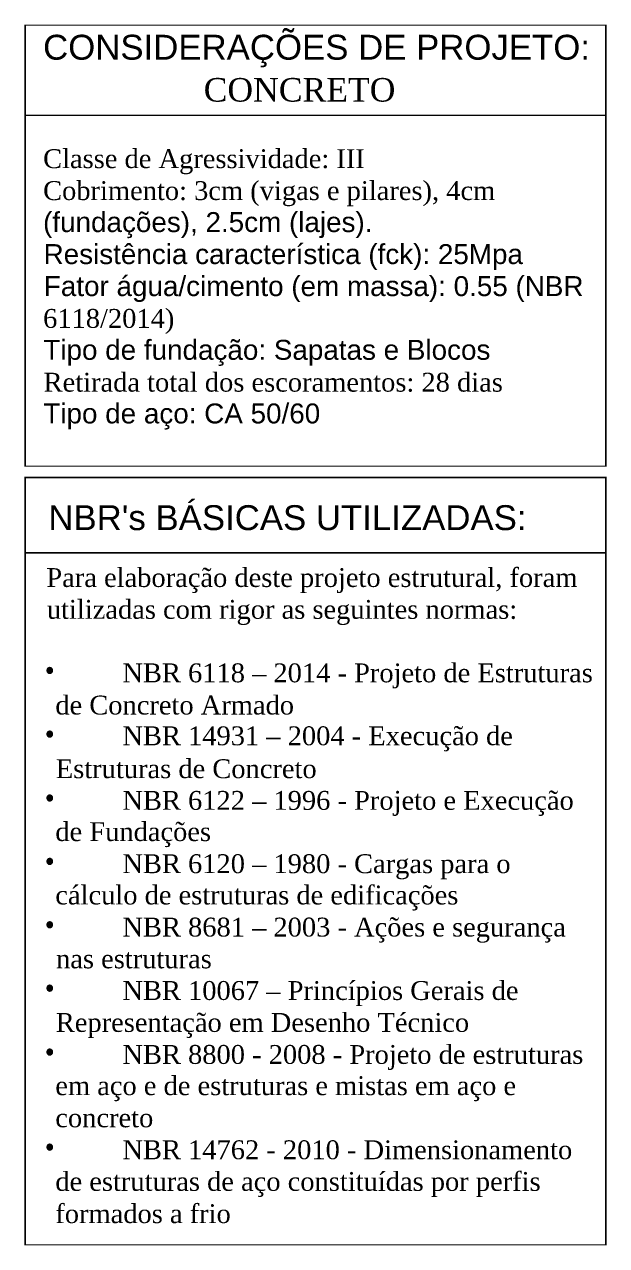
# Model space of a CAD drawing. Header units: millimetres. Extents: x 180 to 11148, y -1598 to 1045.
# Drawn here: x 10654 to 11148, y -11 to 1024 of the extents above; entities that cross this region are included whole.
import ezdxf

# ---------------------------------------------------------------- set-up
doc = ezdxf.new("R2010")
doc.units = ezdxf.units.MM
doc.header["$MEASUREMENT"] = 0
for name, color, linetype in [('PDF11_Geometry', 7, 'Continuous'), ('PDF11_Text', 7, 'Continuous'), ('PDF2_Text', 7, 'Continuous')]:
    doc.layers.add(name, color=color, linetype=linetype)
doc.styles.add('PDF Arial', font='arial.ttf')
doc.styles.add('PDF Symbol', font='symbol.ttf')
doc.styles.add('PDF Times New Roman', font='times.ttf')

msp = doc.modelspace()

# ---------------------------------------------------------------- linework, layer by layer
at = {"layer": 'PDF11_Geometry', "lineweight": -3}
for points in [[(10654.6661, 947.202, 1.2701, 1.2701, 0), (11147.6689, 947.202, 1.2701, 1.2701, 0), (11147.6689, 1023.7243, 1.0584, 1.0584, 0), (10654.6661, 1023.7243, 1.2701, 1.2701, 0)], [(10654.6661, 649.6857, 1.0584, 1.0584, 0), (11147.6689, 649.6857, 1.2701, 1.2701, 0), (11147.6689, 947.202, 1.2701, 1.2701, 0), (10654.6661, 947.202, 1.2701, 1.2701, 0)], [(10654.6661, -10.7559, 1.0584, 1.0584, 0), (11147.6689, -10.7559, 1.2701, 1.2701, 0), (11147.6689, 576.1269, 1.2701, 1.2701, 0), (10654.6661, 576.1269, 1.2701, 1.2701, 0)]]:
    msp.add_lwpolyline(points, format="xyseb", close=True, dxfattribs=at)
at = {"layer": 'PDF11_Geometry', "lineweight": -3, "const_width": 1.2701}
msp.add_lwpolyline([(10654.6661, 576.1269), (11147.6689, 576.1269), (11147.6689, 640.0543), (10654.6661, 640.0543)], close=True, dxfattribs=at)

# ---------------------------------------------------------------- texts
at = {"layer": 'PDF11_Text', "color": 251, "true_color": 0x535353, "attachment_point": 7}
for s, insert, char_height, style in [('CONSIDERAÇÕES DE PROJETO:', (10669.9071, 987.9363), 21.138928, 'PDF Arial'), ('CONCRETO', (10806.229, 958.609), 19.99979, 'PDF Times New Roman'), ('Classe de Agressividade: III', (10669.9071, 897.2271), 15.999775, 'PDF Times New Roman'), ('Cobrimento: 3cm (vigas e pilares), 4cm', (10669.9071, 870.1321), 15.999775, 'PDF Times New Roman'), ('(fundações), 2.5cm (lajes).', (10669.9071, 843.037), 16.911082, 'PDF Arial'), ('Resistência característica (fck): 25Mpa', (10670.3305, 815.9881), 16.911082, 'PDF Arial'), ('Fator água/cimento (em massa): 0.55 (NBR', (10670.5421, 788.8469), 16.911082, 'PDF Arial'), ('6118/2014)', (10669.9071, 761.798), 15.99978, 'PDF Times New Roman'), ('Tipo de fundação: Sapatas e Blocos', (10670.1188, 734.703), 16.911082, 'PDF Arial'), ('Retirada total dos escoramentos: 28 dias', (10670.3305, 712.5492), 15.999775, 'PDF Times New Roman'), ('Tipo de aço: CA 50/60', (10670.1188, 680.7246), 16.911082, 'PDF Arial'), ("NBR's BÁSICAS UTILIZADAS:", (10674.3524, 595.1401), 21.138928, 'PDF Arial'), ('utilizadas com rigor as seguintes normas:', (10673.0823, 514.933), 15.999775, 'PDF Times New Roman'), ('·', (10671.8122, 468.699), 15.9998, 'PDF Symbol'), ('·', (10671.8122, 414.7206), 15.9998, 'PDF Symbol'), ('·', (10671.8122, 360.5305), 15.9998, 'PDF Symbol'), ('·', (10671.8122, 306.7638), 15.9998, 'PDF Symbol'), ('·', (10671.8122, 252.9971), 15.9998, 'PDF Symbol'), ('·', (10671.8122, 199.2304), 15.9998, 'PDF Symbol'), ('·', (10671.8122, 145.0403), 15.9998, 'PDF Symbol'), ('·', (10671.8122, 64.3902), 15.9998, 'PDF Symbol')]:
    msp.add_mtext(s, dxfattribs=dict(at, insert=insert, char_height=char_height, style=style))
at = {"layer": 'PDF2_Text', "color": 251, "true_color": 0x535353, "attachment_point": 7, "style": 'PDF Times New Roman'}
for s, insert, char_height in [('Para elaboração deste projeto estrutural, foram', (10672.6589, 542.0281), 15.999775), ('NBR 6118 – 2014 - Projeto de Estruturas', (10737.2213, 461.1663), 15.999775), ('de Concreto Armado', (10680.2794, 438.8124), 15.999775), ('NBR 14931 – 2004 - Execução de', (10737.2213, 407.7878), 15.999775), ('Estruturas de Concreto', (10680.7028, 384.834), 15.999775), ('NBR 6122 – 1996 - Projeto e Execução', (10737.2213, 352.9978), 15.999775), ('de Fundações', (10680.2794, 326.5026), 15.999775), ('NBR 6120 – 1980 - Cargas para o', (10737.2213, 299.2311), 15.999775), ('cálculo de estruturas de edificações', (10680.2794, 272.7359), 15.999775), ('NBR 8681 – 2003 - Ações e segurança', (10737.2213, 245.4644), 15.999775), ('nas estruturas', (10680.9145, 223.5684), 15.999775), ('NBR 10067 – Princípios Gerais de', (10737.2213, 191.7438), 15.999775), ('Representação em Desenho Técnico', (10680.7028, 164.6488), 15.999775), ('NBR 8800 - 2008 - Projeto de estruturas', (10737.2213, 137.5076), 15.999775), ('em aço e de estruturas e mistas em aço e', (10680.2794, 111.0124), 15.999775), ('concreto', (10680.2794, 88.7283), 15.99978), ('NBR 14762 - 2010 - Dimensionamento', (10737.2213, 61.6332), 15.999775), ('de estruturas de aço constituídas por perfis', (10680.2794, 29.8086), 15.999775), ('formados a frio', (10680.2794, 7.4431), 15.999775)]:
    msp.add_mtext(s, dxfattribs=dict(at, insert=insert, char_height=char_height))

doc.saveas('drawing.dxf')
